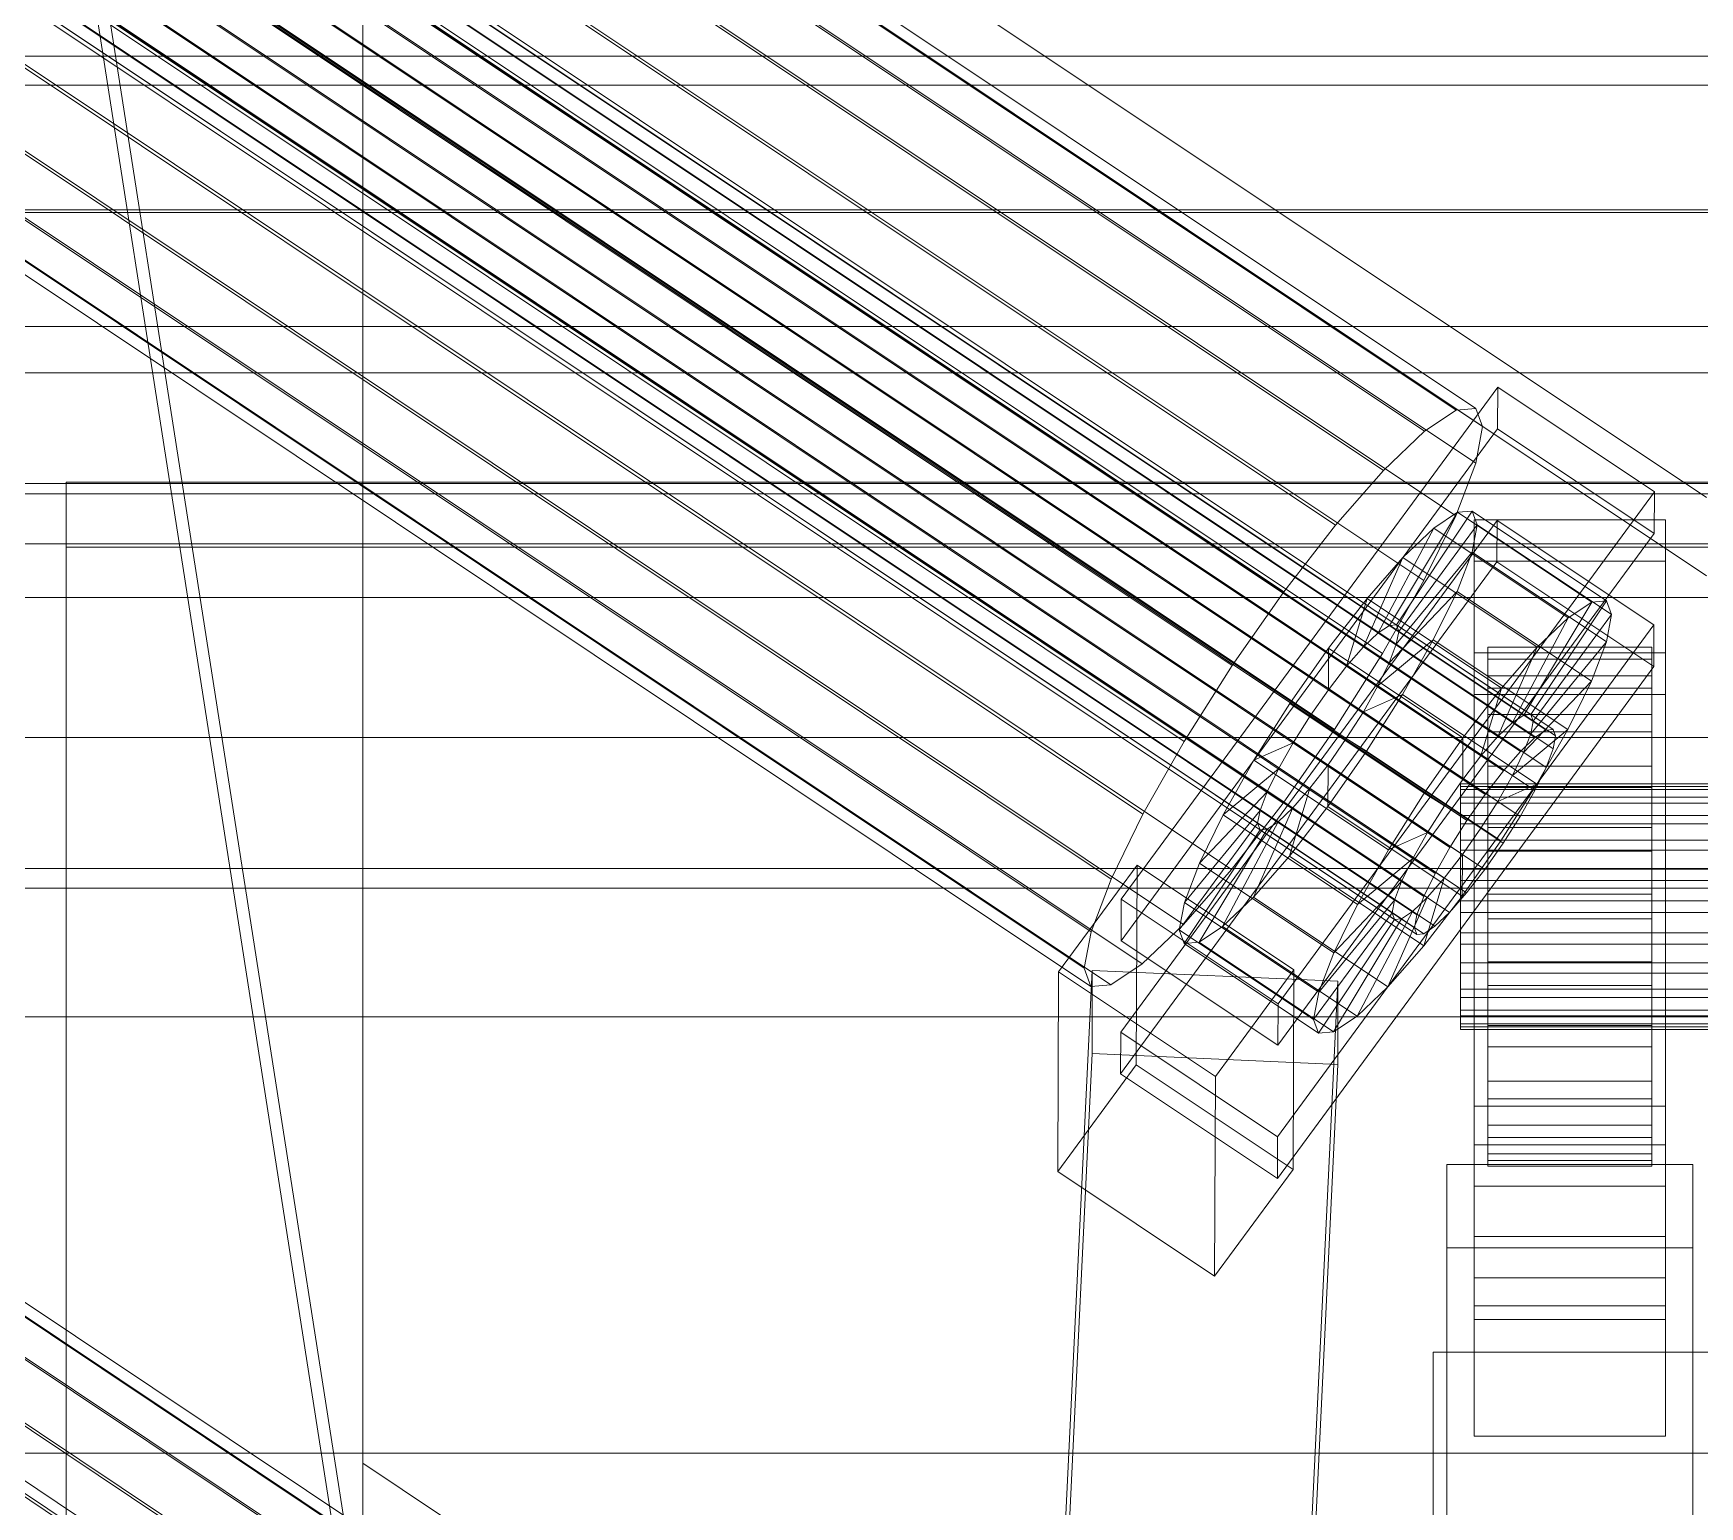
# Model space of a CAD drawing. Header units: millimetres. Extents: x -1970 to 34302, y -65268 to 6837.
# Drawn here: x -252.4 to -130.5, y -32756.3 to -32648.5 of the extents above; entities that cross this region are included whole.
import ezdxf

# ---------------------------------------------------------------- set-up
doc = ezdxf.new("R2010")
doc.units = ezdxf.units.MM
for name, color, linetype, lineweight in [('frontal_C01', 7, 'Continuous', 0), ('frontal_C01-mix', 7, 'Continuous', 0), ('frontal_C02', 7, 'Continuous', 0), ('frontal_tolva', 7, 'Continuous', 0)]:
    doc.layers.add(name, color=color, linetype=linetype, lineweight=lineweight)

msp = doc.modelspace()

# ---------------------------------------------------------------- linework, layer by layer
at = {"layer": 'frontal_C01'}
for p, q in [((-331.181, -32552.922), (-146.872, -32675.92)), ((-332.629, -32553.036), (-148.32, -32676.035)), ((-334.938, -32554.584), (-150.629, -32677.582)), ((-330.692, -32554.247), (-146.383, -32677.246)), ((-356.348, -32557.32), (-142.549, -32699.998)), ((-355.53, -32556.772), (-141.731, -32699.45)), ((-355.017, -32556.731), (-141.218, -32699.409)), ((-354.844, -32557.201), (-141.045, -32699.879)), ((-337.95, -32557.459), (-153.641, -32680.457)), ((-331.197, -32556.924), (-146.887, -32679.922)), ((-357.415, -32558.339), (-143.617, -32701.017)), ((-355.022, -32558.149), (-141.224, -32700.827)), ((-358.659, -32559.758), (-144.861, -32702.436)), ((-355.541, -32559.511), (-141.742, -32702.189)), ((-146.196, -32704.16), (-359.995, -32561.482)), ((-356.363, -32561.194), (-142.565, -32703.872)), ((-341.461, -32561.465), (-157.152, -32684.464)), ((-332.659, -32560.768), (-148.35, -32683.766)), ((-361.332, -32563.393), (-147.533, -32706.07)), ((-357.434, -32563.084), (-143.635, -32705.761)), ((-358.68, -32565.05), (-144.881, -32707.728)), ((-362.578, -32565.359), (-148.779, -32708.037)), ((-160.922, -32689.328), (-345.231, -32566.33)), ((-334.981, -32565.518), (-150.672, -32688.516)), ((-363.648, -32567.249), (-149.85, -32709.927)), ((-360.017, -32566.961), (-146.218, -32709.639)), ((-361.352, -32568.685), (-147.554, -32711.362)), ((-364.471, -32568.932), (-150.672, -32711.61)), ((-365.168, -32571.242), (-151.369, -32713.92)), ((-364.989, -32570.294), (-151.191, -32712.972)), ((-363.664, -32571.123), (-149.865, -32713.801)), ((-362.596, -32570.104), (-148.798, -32712.782)), ((-338.003, -32570.85), (-153.694, -32693.848)), ((-364.995, -32571.712), (-151.196, -32714.39)), ((-364.482, -32571.671), (-150.683, -32714.349)), ((-349.002, -32571.722), (-164.693, -32694.72)), ((-352.519, -32577.273), (-168.21, -32700.271)), ((-341.52, -32576.401), (-157.211, -32699.399)), ((-345.291, -32581.793), (-160.982, -32704.791)), ((-355.541, -32582.605), (-171.232, -32705.603)), ((-349.061, -32586.657), (-164.752, -32709.655)), ((-357.863, -32587.355), (-173.554, -32710.353)), ((-352.572, -32590.664), (-168.263, -32713.662)), ((-359.326, -32591.199), (-175.016, -32714.197)), ((-359.83, -32593.875), (-175.521, -32716.873)), ((-355.584, -32593.539), (-171.275, -32716.537)), ((-359.341, -32595.201), (-175.032, -32718.199)), ((-357.893, -32595.086), (-173.584, -32718.084)), ((-130, -32682.444), (-228.298, -32616.845)), ((-228.298, -32616.845), (-228.298, -32753.083)), ((-228.298, -32758.802), (-228.298, -32622.564)), ((-228.298, -32622.564), (-130, -32688.163)), ((425, -32650.148), (-425, -32650.148)), ((300, -32661.381), (-300, -32661.381)), ((-425, -32661.579), (425, -32661.579)), ((300, -32669.925), (-300, -32669.925)), ((-172.809, -32711.809), (-145.277, -32674.366)), ((-145.289, -32677.41), (-145.277, -32674.366)), ((-145.277, -32674.366), (-133.809, -32682.019)), ((-150.629, -32677.582), (-148.32, -32676.035)), ((-148.32, -32676.035), (-146.872, -32675.92)), ((-146.872, -32675.92), (-146.383, -32677.246)), ((-146.383, -32677.246), (-146.887, -32679.922)), ((-145.289, -32677.41), (-172.821, -32714.853)), ((-153.641, -32680.457), (-150.629, -32677.582)), ((-133.821, -32685.063), (-145.289, -32677.41)), ((-157.152, -32684.464), (-153.641, -32680.457)), ((-146.887, -32679.922), (-148.35, -32683.766)), ((300, -32681.404), (-300, -32681.404)), ((250, -32681.31), (-250, -32681.31)), ((-250, -32681.31), (-250, -35586.788)), ((-250, -32681.31), (-250, -32686.07)), ((-133.809, -32682.019), (-161.341, -32719.463)), ((-133.809, -32682.019), (-133.821, -32685.063)), ((-152.686, -32691.756), (-147.143, -32683.433)), ((-147.143, -32683.433), (-148.226, -32683.519)), ((-147.143, -32683.433), (-137.313, -32689.993)), ((-146.777, -32684.425), (-147.143, -32683.433)), ((-172.847, -32721.55), (-145.315, -32684.106)), ((-160.922, -32689.328), (-157.152, -32684.464)), ((-153.199, -32691.796), (-148.226, -32683.519)), ((-152.513, -32692.225), (-146.777, -32684.425)), ((-148.35, -32683.766), (-150.672, -32688.516)), ((-148.226, -32683.519), (-149.953, -32684.676)), ((-148.226, -32683.519), (-138.396, -32690.079)), ((-147.155, -32686.426), (-146.777, -32684.425)), ((-147, -32687.101), (-147, -32684.057)), ((-147, -32684.057), (-133, -32684.057)), ((-147, -32729.779), (-147, -32684.057)), ((-146.777, -32684.425), (-136.948, -32690.985)), ((-145.327, -32687.15), (-145.315, -32684.106)), ((-145.315, -32684.106), (-133.847, -32691.759)), ((-133, -32684.057), (-133, -32687.101)), ((-133, -32684.057), (-133, -32729.779)), ((300, -32685.826), (-300, -32685.826)), ((-161.353, -32722.506), (-133.821, -32685.063)), ((-154.017, -32692.345), (-149.953, -32684.676)), ((-149.953, -32684.676), (-152.207, -32686.827)), ((-149.953, -32684.676), (-140.123, -32691.236)), ((-250, -35591.549), (-250, -32686.07)), ((-250, -32686.07), (250, -32686.07)), ((-155.085, -32693.363), (-152.207, -32686.827)), ((-152.207, -32686.827), (-154.833, -32689.824)), ((-152.692, -32693.174), (-147.155, -32686.426)), ((-152.207, -32686.827), (-142.377, -32693.387)), ((-148.249, -32689.302), (-147.155, -32686.426)), ((-147.155, -32686.426), (-137.325, -32692.986)), ((-145.327, -32687.15), (-172.859, -32724.593)), ((-133, -32687.101), (-147, -32687.101)), ((-147, -32687.101), (-147, -32732.823)), ((-133.859, -32694.803), (-145.327, -32687.15)), ((-133, -32732.823), (-133, -32687.101)), ((-332.629, -32689.275), (-148.32, -32812.273)), ((-331.181, -32689.16), (-146.872, -32812.158)), ((-164.693, -32694.72), (-160.922, -32689.328)), ((-150.672, -32688.516), (-153.694, -32693.848)), ((-153.21, -32694.536), (-148.249, -32689.302)), ((-149.985, -32692.855), (-148.249, -32689.302)), ((-148.249, -32689.302), (-138.419, -32695.862)), ((-330.692, -32690.486), (-146.383, -32813.484)), ((300, -32689.741), (-300, -32689.741)), ((-154.833, -32689.824), (-157.653, -32693.463)), ((-156.329, -32694.783), (-154.833, -32689.824)), ((-154.833, -32689.824), (-145.003, -32696.384)), ((-138.396, -32690.079), (-143.369, -32698.356)), ((-137.313, -32689.993), (-142.856, -32698.316)), ((-140.123, -32691.236), (-138.396, -32690.079)), ((-138.396, -32690.079), (-137.313, -32689.993)), ((-137.313, -32689.993), (-136.948, -32690.985)), ((-334.938, -32690.822), (-150.629, -32813.82)), ((-133.847, -32691.759), (-161.379, -32729.203)), ((-154.017, -32692.345), (-153.199, -32691.796)), ((-153.199, -32691.796), (-152.686, -32691.756)), ((-143.369, -32698.356), (-153.199, -32691.796)), ((-142.856, -32698.316), (-152.686, -32691.756)), ((-152.686, -32691.756), (-152.513, -32692.225)), ((-140.123, -32691.236), (-144.188, -32698.905)), ((-136.948, -32690.985), (-142.683, -32698.785)), ((-142.377, -32693.387), (-140.123, -32691.236)), ((-136.948, -32690.985), (-137.325, -32692.986)), ((-133.847, -32691.759), (-133.859, -32694.803)), ((-331.197, -32693.162), (-146.887, -32816.16)), ((-155.085, -32693.363), (-154.017, -32692.345)), ((-154.033, -32696.219), (-149.985, -32692.855)), ((-144.188, -32698.905), (-154.017, -32692.345)), ((-152.692, -32693.174), (-153.21, -32694.536)), ((-152.513, -32692.225), (-152.692, -32693.174)), ((-142.862, -32699.734), (-152.692, -32693.174)), ((-142.683, -32698.785), (-152.513, -32692.225)), ((-152.246, -32696.844), (-149.985, -32692.855)), ((-149.985, -32692.855), (-140.156, -32699.415)), ((-137.325, -32692.986), (-142.862, -32699.734)), ((-137.325, -32692.986), (-138.419, -32695.862)), ((-337.95, -32693.697), (-153.641, -32816.695)), ((-157.653, -32693.463), (-160.474, -32697.496)), ((-157.653, -32693.463), (-157.665, -32696.507)), ((-147.823, -32700.023), (-157.653, -32693.463)), ((-153.694, -32693.848), (-157.211, -32699.399)), ((-156.329, -32694.783), (-155.085, -32693.363)), ((-145.255, -32699.923), (-155.085, -32693.363)), ((-147, -32696.841), (-147, -32693.797)), ((-147, -32693.797), (-133, -32693.797)), ((-147, -32739.519), (-147, -32693.797)), ((-146, -32703.368), (-146, -32693.379)), ((-146, -32693.379), (-146, -32693.792)), ((-146, -32693.379), (-134, -32693.379)), ((-146, -32694.259), (-146, -32693.379)), ((-146, -32703.563), (-146, -32693.792)), ((-146, -32693.792), (-146, -32695.471)), ((-146, -32693.792), (-134, -32693.792)), ((-146, -32703.785), (-146, -32694.259)), ((-146, -32694.259), (-134, -32694.259)), ((-146, -32696.372), (-146, -32694.259)), ((-142.377, -32693.387), (-145.255, -32699.923)), ((-145.003, -32696.384), (-142.377, -32693.387)), ((-134, -32693.792), (-134, -32693.379)), ((-134, -32693.379), (-134, -32703.368)), ((-134, -32693.379), (-134, -32694.259)), ((-134, -32695.471), (-134, -32693.792)), ((-134, -32693.792), (-134, -32703.563)), ((-134, -32694.259), (-134, -32703.785)), ((-134, -32694.259), (-134, -32696.372)), ((-133, -32693.797), (-133, -32696.841)), ((-133, -32693.797), (-133, -32739.519)), ((-168.21, -32700.271), (-164.693, -32694.72)), ((-161.391, -32732.246), (-133.859, -32694.803)), ((-157.665, -32696.507), (-156.329, -32694.783)), ((-146.499, -32701.343), (-156.329, -32694.783)), ((-153.21, -32694.536), (-154.033, -32696.219)), ((-143.38, -32701.096), (-153.21, -32694.536)), ((-146, -32704.358), (-146, -32695.471)), ((-146, -32695.471), (-146, -32698.3)), ((-146, -32695.471), (-134, -32695.471)), ((-134, -32698.3), (-134, -32695.471)), ((-134, -32695.471), (-134, -32704.358)), ((-159.001, -32698.417), (-157.665, -32696.507)), ((-157.665, -32696.507), (-147.835, -32703.067)), ((-154.033, -32696.219), (-155.103, -32698.108)), ((-144.203, -32702.779), (-154.033, -32696.219)), ((-147.823, -32700.023), (-145.003, -32696.384)), ((-133, -32696.841), (-147, -32696.841)), ((-147, -32696.841), (-147, -32742.563)), ((-145.003, -32696.384), (-146.499, -32701.343)), ((-146, -32704.786), (-146, -32696.372)), ((-146, -32696.372), (-134, -32696.372)), ((-146, -32699.575), (-146, -32696.372)), ((-138.419, -32695.862), (-143.38, -32701.096)), ((-138.419, -32695.862), (-140.156, -32699.415)), ((-134, -32696.372), (-134, -32704.786)), ((-134, -32696.372), (-134, -32699.575)), ((-133, -32742.563), (-133, -32696.841)), ((-332.659, -32697.006), (-148.35, -32820.004)), ((-160.474, -32697.496), (-163.105, -32701.648)), ((-159.001, -32698.417), (-160.474, -32697.496)), ((-160.474, -32697.496), (-150.644, -32704.056)), ((-155.103, -32698.108), (-152.246, -32696.844)), ((-154.877, -32700.996), (-152.246, -32696.844)), ((-152.246, -32696.844), (-142.416, -32703.404)), ((-160.247, -32700.384), (-159.001, -32698.417)), ((-149.171, -32704.977), (-159.001, -32698.417)), ((-155.103, -32698.108), (-156.35, -32700.075)), ((-145.274, -32704.668), (-155.103, -32698.108)), ((-146, -32705.699), (-146, -32698.3)), ((-146, -32698.3), (-146, -32702.087)), ((-146, -32698.3), (-134, -32698.3)), ((-144.188, -32698.905), (-145.255, -32699.923)), ((-143.369, -32698.356), (-144.188, -32698.905)), ((-142.856, -32698.316), (-143.369, -32698.356)), ((-142.862, -32699.734), (-142.683, -32698.785)), ((-142.683, -32698.785), (-142.856, -32698.316)), ((-134, -32702.087), (-134, -32698.3)), ((-134, -32698.3), (-134, -32705.699)), ((-171.232, -32705.603), (-168.21, -32700.271)), ((-160.247, -32700.384), (-163.105, -32701.648)), ((-161.318, -32702.273), (-160.247, -32700.384)), ((-157.211, -32699.399), (-160.982, -32704.791)), ((-150.417, -32706.944), (-160.247, -32700.384)), ((-156.35, -32700.075), (-157.686, -32701.986)), ((-156.35, -32700.075), (-154.877, -32700.996)), ((-146.52, -32706.635), (-156.35, -32700.075)), ((-150.644, -32704.056), (-147.823, -32700.023)), ((-147.835, -32703.067), (-147.823, -32700.023)), ((-145.255, -32699.923), (-146.499, -32701.343)), ((-146, -32706.303), (-146, -32699.575)), ((-146, -32699.575), (-134, -32699.575)), ((-146, -32703.649), (-146, -32699.575)), ((-140.156, -32699.415), (-144.203, -32702.779)), ((-143.617, -32701.017), (-142.549, -32699.998)), ((-143.38, -32701.096), (-142.862, -32699.734)), ((-142.549, -32699.998), (-141.731, -32699.45)), ((-140.156, -32699.415), (-142.416, -32703.404)), ((-141.731, -32699.45), (-141.218, -32699.409)), ((-141.045, -32699.879), (-141.224, -32700.827)), ((-141.218, -32699.409), (-141.045, -32699.879)), ((-134, -32699.575), (-134, -32706.303)), ((-134, -32699.575), (-134, -32703.649)), ((-163.105, -32701.648), (-165.365, -32705.637)), ((-163.105, -32701.648), (-153.275, -32708.208)), ((-157.698, -32705.029), (-154.877, -32700.996)), ((-154.877, -32700.996), (-145.047, -32707.556)), ((-146.499, -32701.343), (-147.835, -32703.067)), ((-144.861, -32702.436), (-143.617, -32701.017)), ((-144.203, -32702.779), (-143.38, -32701.096)), ((-141.224, -32700.827), (-141.742, -32702.189)), ((-161.318, -32702.273), (-165.365, -32705.637)), ((-162.14, -32703.957), (-161.318, -32702.273)), ((-151.488, -32708.833), (-161.318, -32702.273)), ((-157.686, -32701.986), (-159.022, -32703.709)), ((-157.686, -32701.986), (-157.698, -32705.029)), ((-147.856, -32708.545), (-157.686, -32701.986)), ((-146.196, -32704.16), (-144.861, -32702.436)), ((-146, -32707.493), (-146, -32702.087)), ((-146, -32702.087), (-146, -32706.574)), ((-146, -32702.087), (-134, -32702.087)), ((-145.274, -32704.668), (-144.203, -32702.779)), ((-141.742, -32702.189), (-142.565, -32703.872)), ((-134, -32706.574), (-134, -32702.087)), ((-134, -32702.087), (-134, -32707.493)), ((-162.14, -32703.957), (-167.102, -32709.19)), ((-162.659, -32705.319), (-162.14, -32703.957)), ((-152.311, -32710.516), (-162.14, -32703.957)), ((-159.022, -32703.709), (-160.518, -32708.668)), ((-159.022, -32703.709), (-160.266, -32705.129)), ((-149.192, -32710.269), (-159.022, -32703.709)), ((-153.275, -32708.208), (-150.644, -32704.056)), ((-150.644, -32704.056), (-149.171, -32704.977)), ((-147.835, -32703.067), (-149.171, -32704.977)), ((-148, -32703.785), (-148, -32703.368)), ((-148, -32703.368), (-148, -32703.563)), ((-148, -32703.368), (148, -32703.368)), ((-148, -32703.563), (-148, -32704.358)), ((-148, -32703.563), (148, -32703.563)), ((-148, -32704.786), (-148, -32703.785)), ((-148, -32703.785), (148, -32703.785)), ((-146, -32703.563), (-146, -32703.368)), ((-134, -32703.368), (-146, -32703.368)), ((-146, -32703.368), (-146, -32703.785)), ((-146, -32704.358), (-146, -32703.563)), ((-134, -32703.563), (-146, -32703.563)), ((-146, -32708.233), (-146, -32703.649)), ((-146, -32703.649), (-134, -32703.649)), ((-146, -32708.317), (-146, -32703.649)), ((-134, -32703.785), (-146, -32703.785)), ((-146, -32703.785), (-146, -32704.786)), ((-142.416, -32703.404), (-145.274, -32704.668)), ((-142.416, -32703.404), (-145.047, -32707.556)), ((-142.565, -32703.872), (-143.635, -32705.761)), ((-134, -32703.368), (-134, -32703.563)), ((-134, -32703.785), (-134, -32703.368)), ((-134, -32703.563), (-134, -32704.358)), ((-134, -32703.649), (-134, -32708.233)), ((-134, -32703.649), (-134, -32708.317)), ((-134, -32704.786), (-134, -32703.785)), ((-162.659, -32705.319), (-168.196, -32712.066)), ((-160.982, -32704.791), (-164.752, -32709.655)), ((-160.266, -32705.129), (-163.144, -32711.665)), ((-162.837, -32706.267), (-162.659, -32705.319)), ((-152.829, -32711.878), (-162.659, -32705.319)), ((-160.266, -32705.129), (-161.333, -32706.148)), ((-160.518, -32708.668), (-157.698, -32705.029)), ((-150.436, -32711.689), (-160.266, -32705.129)), ((-157.698, -32705.029), (-147.868, -32711.589)), ((-149.171, -32704.977), (-150.417, -32706.944)), ((-148, -32704.358), (-148, -32705.699)), ((-148, -32704.358), (148, -32704.358)), ((-148, -32706.303), (-148, -32704.786)), ((-148, -32704.786), (148, -32704.786)), ((-147.533, -32706.07), (-146.196, -32704.16)), ((-146.52, -32706.635), (-145.274, -32704.668)), ((-146, -32705.699), (-146, -32704.358)), ((-134, -32704.358), (-146, -32704.358)), ((-134, -32704.786), (-146, -32704.786)), ((-146, -32704.786), (-146, -32706.303)), ((-134, -32704.358), (-134, -32705.699)), ((-134, -32706.303), (-134, -32704.786)), ((-173.554, -32710.353), (-171.232, -32705.603)), ((-162.837, -32706.267), (-168.573, -32714.068)), ((-165.365, -32705.637), (-167.102, -32709.19)), ((-161.333, -32706.148), (-165.397, -32713.816)), ((-165.365, -32705.637), (-155.535, -32712.197)), ((-162.664, -32706.737), (-162.837, -32706.267)), ((-153.008, -32712.827), (-162.837, -32706.267)), ((-161.333, -32706.148), (-162.151, -32706.696)), ((-151.503, -32712.707), (-161.333, -32706.148)), ((-148.779, -32708.037), (-147.533, -32706.07)), ((-148, -32705.699), (-148, -32707.493)), ((-148, -32705.699), (148, -32705.699)), ((-148, -32708.233), (-148, -32706.303)), ((-148, -32706.303), (148, -32706.303)), ((-146, -32707.493), (-146, -32705.699)), ((-134, -32705.699), (-146, -32705.699)), ((-134, -32706.303), (-146, -32706.303)), ((-146, -32706.303), (-146, -32708.233)), ((-146, -32706.574), (-146, -32709.618)), ((-134, -32706.574), (-146, -32706.574)), ((-146, -32706.574), (-146, -32711.456)), ((-143.635, -32705.761), (-144.881, -32707.728)), ((-134, -32705.699), (-134, -32707.493)), ((-134, -32708.233), (-134, -32706.303)), ((-134, -32709.618), (-134, -32706.574)), ((-134, -32711.456), (-134, -32706.574)), ((-162.664, -32706.737), (-168.208, -32715.059)), ((-162.151, -32706.696), (-167.125, -32714.973)), ((-162.151, -32706.696), (-162.664, -32706.737)), ((-152.835, -32713.296), (-162.664, -32706.737)), ((-152.321, -32713.256), (-162.151, -32706.696)), ((-153.275, -32708.208), (-150.417, -32706.944)), ((-150.417, -32706.944), (-151.488, -32708.833)), ((-148, -32707.493), (-148, -32709.618)), ((-148, -32707.493), (148, -32707.493)), ((-145.047, -32707.556), (-147.868, -32711.589)), ((-147.856, -32708.545), (-146.52, -32706.635)), ((-145.047, -32707.556), (-146.52, -32706.635)), ((-144.881, -32707.728), (-146.218, -32709.639)), ((-146, -32709.618), (-146, -32707.493)), ((-134, -32707.493), (-146, -32707.493)), ((-134, -32707.493), (-134, -32709.618)), ((-163.144, -32711.665), (-160.518, -32708.668)), ((-160.518, -32708.668), (-150.688, -32715.228)), ((-155.535, -32712.197), (-153.275, -32708.208)), ((-155.535, -32712.197), (-151.488, -32708.833)), ((-151.488, -32708.833), (-152.311, -32710.516)), ((-149.85, -32709.927), (-148.779, -32708.037)), ((-149.192, -32710.269), (-147.856, -32708.545)), ((-148, -32710.443), (-148, -32708.233)), ((-148, -32708.233), (148, -32708.233)), ((-147.868, -32711.589), (-147.856, -32708.545)), ((-134, -32708.233), (-146, -32708.233)), ((-146, -32708.233), (-146, -32710.443)), ((-146, -32710.443), (-146, -32708.317)), ((-146, -32708.317), (-134, -32708.317)), ((-146, -32713.259), (-146, -32708.317)), ((-134, -32710.443), (-134, -32708.233)), ((-134, -32708.317), (-134, -32710.443)), ((-134, -32708.317), (-134, -32713.259)), ((-177.394, -32717.137), (-171.658, -32709.336)), ((-171.715, -32723.946), (-171.658, -32709.336)), ((-171.658, -32709.336), (-160.19, -32716.989)), ((-164.752, -32709.655), (-168.263, -32713.662)), ((-167.102, -32709.19), (-168.196, -32712.066)), ((-167.102, -32709.19), (-157.272, -32715.75)), ((-150.672, -32711.61), (-149.85, -32709.927)), ((-148, -32709.618), (-148, -32711.93)), ((148, -32709.618), (-148, -32709.618)), ((-146.218, -32709.639), (-147.554, -32711.362)), ((-146, -32709.618), (-134, -32709.618)), ((-146, -32711.93), (-146, -32709.618)), ((-134, -32709.618), (-134, -32711.93)), ((-175.016, -32714.197), (-173.554, -32710.353)), ((-157.272, -32715.75), (-152.311, -32710.516)), ((-152.311, -32710.516), (-152.829, -32711.878)), ((-150.688, -32715.228), (-149.192, -32710.269)), ((-150.436, -32711.689), (-149.192, -32710.269)), ((-147.554, -32711.362), (-148.798, -32712.782)), ((-148, -32712.785), (-148, -32710.443)), ((-148, -32710.443), (148, -32710.443)), ((-134, -32710.443), (-146, -32710.443)), ((-146, -32710.443), (-146, -32712.785)), ((-146, -32711.93), (-146, -32711.456)), ((-146, -32711.456), (-146, -32716.398)), ((-146, -32711.456), (-134, -32711.456)), ((-134, -32712.785), (-134, -32710.443)), ((-134, -32716.398), (-134, -32711.456)), ((-134, -32711.456), (-134, -32711.93)), ((-172.809, -32711.809), (-172.821, -32714.853)), ((-161.341, -32719.463), (-172.809, -32711.809)), ((-168.196, -32712.066), (-168.573, -32714.068)), ((-168.196, -32712.066), (-158.366, -32718.626)), ((-165.397, -32713.816), (-163.144, -32711.665)), ((-163.144, -32711.665), (-153.314, -32718.225)), ((-158.366, -32718.626), (-152.829, -32711.878)), ((-157.272, -32715.75), (-155.535, -32712.197)), ((-153.314, -32718.225), (-150.436, -32711.689)), ((-152.829, -32711.878), (-153.008, -32712.827)), ((-151.503, -32712.707), (-150.436, -32711.689)), ((-151.191, -32712.972), (-150.672, -32711.61)), ((-147.868, -32711.589), (-150.688, -32715.228)), ((-148, -32711.93), (-148, -32714.272)), ((-148, -32711.93), (148, -32711.93)), ((-146, -32714.272), (-146, -32711.93)), ((-134, -32711.93), (-146, -32711.93)), ((-134, -32711.93), (-134, -32714.272)), ((-168.263, -32713.662), (-171.275, -32716.537)), ((-167.125, -32714.973), (-165.397, -32713.816)), ((-165.397, -32713.816), (-155.567, -32720.376)), ((-158.743, -32720.627), (-153.008, -32712.827)), ((-158.378, -32721.619), (-152.835, -32713.296)), ((-157.295, -32721.533), (-152.321, -32713.256)), ((-155.567, -32720.376), (-151.503, -32712.707)), ((-153.008, -32712.827), (-152.835, -32713.296)), ((-152.835, -32713.296), (-152.321, -32713.256)), ((-152.321, -32713.256), (-151.503, -32712.707)), ((-151.369, -32713.92), (-151.191, -32712.972)), ((-149.865, -32713.801), (-150.683, -32714.349)), ((-148.798, -32712.782), (-149.865, -32713.801)), ((-148, -32715.097), (-148, -32712.785)), ((-148, -32712.785), (148, -32712.785)), ((-146, -32712.785), (-146, -32713.259)), ((-134, -32712.785), (-146, -32712.785)), ((-146, -32712.785), (-146, -32715.097)), ((-146, -32713.259), (-134, -32713.259)), ((-146, -32718.141), (-146, -32713.259)), ((-134, -32713.259), (-134, -32712.785)), ((-134, -32715.097), (-134, -32712.785)), ((-134, -32713.259), (-134, -32718.141)), ((-175.521, -32716.873), (-175.016, -32714.197)), ((-172.821, -32714.853), (-161.353, -32722.506)), ((-168.573, -32714.068), (-168.208, -32715.059)), ((-168.573, -32714.068), (-158.743, -32720.627)), ((-168.208, -32715.059), (-167.125, -32714.973)), ((-168.208, -32715.059), (-158.378, -32721.619)), ((-167.125, -32714.973), (-157.295, -32721.533)), ((-151.196, -32714.39), (-151.369, -32713.92)), ((-150.683, -32714.349), (-151.196, -32714.39)), ((-148, -32714.272), (-148, -32716.482)), ((-148, -32714.272), (148, -32714.272)), ((-148, -32717.222), (-148, -32715.097)), ((-148, -32715.097), (148, -32715.097)), ((-146, -32716.482), (-146, -32714.272)), ((-146, -32714.272), (-146, -32716.398)), ((-134, -32714.272), (-146, -32714.272)), ((-146, -32715.097), (-146, -32718.141)), ((-134, -32715.097), (-146, -32715.097)), ((-146, -32715.097), (-146, -32717.222)), ((-134, -32716.398), (-134, -32714.272)), ((-134, -32714.272), (-134, -32716.482)), ((-134, -32718.141), (-134, -32715.097)), ((-134, -32717.222), (-134, -32715.097)), ((-158.366, -32718.626), (-157.272, -32715.75)), ((-150.688, -32715.228), (-153.314, -32718.225)), ((-177.811, -32776.17), (-174.943, -32717.028)), ((-177.394, -32717.137), (-177.451, -32731.747)), ((-165.926, -32724.79), (-177.394, -32717.137)), ((-175.032, -32718.199), (-175.521, -32716.873)), ((-174.943, -32723.117), (-174.943, -32717.028)), ((-174.943, -32717.028), (-156.962, -32717.819)), ((-171.275, -32716.537), (-173.584, -32718.084)), ((-160.19, -32716.989), (-165.926, -32724.79)), ((-160.19, -32716.989), (-160.247, -32731.599)), ((-148, -32716.482), (-148, -32718.412)), ((-148, -32716.482), (148, -32716.482)), ((-148, -32719.016), (-148, -32717.222)), ((-148, -32717.222), (148, -32717.222)), ((-146, -32716.398), (-146, -32721.066)), ((-146, -32716.398), (-134, -32716.398)), ((-146, -32718.412), (-146, -32716.482)), ((-146, -32716.482), (-146, -32721.066)), ((-134, -32716.482), (-146, -32716.482)), ((-146, -32717.222), (-146, -32722.628)), ((-134, -32717.222), (-146, -32717.222)), ((-146, -32717.222), (-146, -32719.016)), ((-134, -32721.066), (-134, -32716.398)), ((-134, -32721.066), (-134, -32716.482)), ((-134, -32716.482), (-134, -32718.412)), ((-134, -32722.628), (-134, -32717.222)), ((-134, -32719.016), (-134, -32717.222)), ((-173.584, -32718.084), (-175.032, -32718.199)), ((-156.962, -32717.819), (-159.83, -32776.961)), ((-158.743, -32720.627), (-158.366, -32718.626)), ((-156.962, -32717.819), (-156.962, -32723.908)), ((-153.314, -32718.225), (-155.567, -32720.376)), ((-148, -32718.412), (-148, -32719.929)), ((-148, -32718.412), (148, -32718.412)), ((-146, -32718.141), (-134, -32718.141)), ((-146, -32722.628), (-146, -32718.141)), ((-146, -32719.929), (-146, -32718.412)), ((-146, -32718.412), (-146, -32725.14)), ((-134, -32718.412), (-146, -32718.412)), ((-134, -32718.141), (-134, -32722.628)), ((-134, -32725.14), (-134, -32718.412)), ((-134, -32718.412), (-134, -32719.929)), ((-161.353, -32722.506), (-161.341, -32719.463)), ((-148, -32720.357), (-148, -32719.016)), ((-148, -32719.016), (148, -32719.016)), ((-148, -32719.929), (-148, -32720.93)), ((-148, -32719.929), (148, -32719.929)), ((-146, -32719.016), (-146, -32726.415)), ((-134, -32719.016), (-146, -32719.016)), ((-146, -32719.016), (-146, -32720.357)), ((-146, -32720.93), (-146, -32719.929)), ((-146, -32719.929), (-146, -32728.342)), ((-134, -32719.929), (-146, -32719.929)), ((-134, -32726.415), (-134, -32719.016)), ((-134, -32720.357), (-134, -32719.016)), ((-134, -32728.342), (-134, -32719.929)), ((-134, -32719.929), (-134, -32720.93)), ((-158.378, -32721.619), (-158.743, -32720.627)), ((-155.567, -32720.376), (-157.295, -32721.533)), ((-148, -32721.152), (-148, -32720.357)), ((-148, -32720.357), (148, -32720.357)), ((-148, -32720.93), (-148, -32721.347)), ((-148, -32720.93), (148, -32720.93)), ((-148, -32721.347), (-148, -32721.152)), ((-148, -32721.152), (148, -32721.152)), ((-146, -32720.357), (-146, -32729.244)), ((-134, -32720.357), (-146, -32720.357)), ((-146, -32720.357), (-146, -32721.152)), ((-146, -32721.347), (-146, -32720.93)), ((-146, -32720.93), (-146, -32730.456)), ((-134, -32720.93), (-146, -32720.93)), ((-146, -32721.066), (-146, -32725.14)), ((-146, -32721.066), (-134, -32721.066)), ((-146, -32721.152), (-146, -32730.923)), ((-134, -32721.152), (-146, -32721.152)), ((-146, -32721.152), (-146, -32721.347)), ((-134, -32729.244), (-134, -32720.357)), ((-134, -32721.152), (-134, -32720.357)), ((-134, -32730.456), (-134, -32720.93)), ((-134, -32720.93), (-134, -32721.347)), ((-134, -32725.14), (-134, -32721.066)), ((-134, -32730.923), (-134, -32721.152)), ((-134, -32721.347), (-134, -32721.152)), ((-172.847, -32721.55), (-172.859, -32724.593)), ((-161.379, -32729.203), (-172.847, -32721.55)), ((-157.295, -32721.533), (-158.378, -32721.619)), ((-148, -32721.347), (148, -32721.347)), ((-146, -32721.347), (-146, -32731.336)), ((-134, -32721.347), (-146, -32721.347)), ((-134, -32731.336), (-134, -32721.347)), ((-177.811, -32782.258), (-174.943, -32723.117)), ((-156.962, -32723.908), (-174.943, -32723.117)), ((-146, -32722.628), (-134, -32722.628)), ((-146, -32726.415), (-146, -32722.628)), ((-134, -32722.628), (-134, -32726.415)), ((-171.715, -32723.946), (-177.451, -32731.747)), ((-172.859, -32724.593), (-161.391, -32732.246)), ((-160.247, -32731.599), (-171.715, -32723.946)), ((-165.983, -32739.4), (-165.926, -32724.79)), ((-159.83, -32783.049), (-156.962, -32723.908)), ((-146, -32725.14), (-146, -32728.342)), ((-146, -32725.14), (-134, -32725.14)), ((-134, -32728.342), (-134, -32725.14)), ((-147, -32741.571), (-147, -32726.961)), ((-147, -32726.961), (-133, -32726.961)), ((-147, -32736.487), (-147, -32726.961)), ((-146, -32726.415), (-134, -32726.415)), ((-146, -32729.244), (-146, -32726.415)), ((-134, -32726.415), (-134, -32729.244)), ((-133, -32726.961), (-133, -32741.571)), ((-133, -32726.961), (-133, -32736.487)), ((-146, -32728.342), (-146, -32730.456)), ((-146, -32728.342), (-134, -32728.342)), ((-134, -32730.456), (-134, -32728.342)), ((-161.391, -32732.246), (-161.379, -32729.203)), ((-146, -32729.244), (-134, -32729.244)), ((-146, -32730.923), (-146, -32729.244)), ((-134, -32729.244), (-134, -32730.923)), ((-133, -32729.779), (-147, -32729.779)), ((-147, -32729.779), (-147, -32732.823)), ((-146, -32730.456), (-146, -32731.336)), ((-146, -32730.456), (-134, -32730.456)), ((-146, -32730.923), (-134, -32730.923)), ((-146, -32731.336), (-146, -32730.923)), ((-134, -32731.336), (-134, -32730.456)), ((-134, -32730.923), (-134, -32731.336)), ((-133, -32732.823), (-133, -32729.779)), ((-177.451, -32731.747), (-165.983, -32739.4)), ((-165.983, -32739.4), (-160.247, -32731.599)), ((-149, -32737.31), (-149, -32731.222)), ((-149, -32731.222), (-131, -32731.222)), ((-149, -32776.564), (-149, -32731.222)), ((-146, -32731.336), (-134, -32731.336)), ((-131, -32731.222), (-131, -32737.31)), ((-131, -32731.222), (-131, -32776.564)), ((-147, -32732.823), (-133, -32732.823)), ((-133, -32736.487), (-147, -32736.487)), ((-147, -32736.487), (-147, -32751.097)), ((-133, -32751.097), (-133, -32736.487)), ((-131, -32737.31), (-149, -32737.31)), ((-149, -32782.651), (-149, -32737.31)), ((-131, -32782.651), (-131, -32737.31)), ((-133, -32739.519), (-147, -32739.519)), ((-147, -32739.519), (-147, -32742.563)), ((-133, -32742.563), (-133, -32739.519)), ((-133, -32741.571), (-147, -32741.571)), ((-147, -32741.571), (-147, -32751.097)), ((-133, -32751.097), (-133, -32741.571)), ((-147, -32742.563), (-133, -32742.563)), ((-147, -32751.097), (-133, -32751.097)), ((-130, -32818.682), (-228.298, -32753.083)), ((-228.298, -32753.083), (-228.298, -32889.321)), ((-228.298, -32753.083), (-228.298, -32758.802))]:
    msp.add_line(p, q, dxfattribs=at)
at = {"layer": 'frontal_C01-mix'}
for q in [(-150, -33000), (150, -32744.944)]:
    msp.add_line((-150, -32744.944), q, dxfattribs=at)
at = {"layer": 'frontal_C02'}
for p, q in [((-250, -32626.968), (-228.298, -32766.096)), ((-228.298, -32771.837), (-250, -32632.709)), ((300, -32652.28), (-300, -32652.28)), ((300, -32673.309), (-300, -32673.309)), ((300, -32682.165), (-300, -32682.165)), ((-332.629, -32702.204), (-148.32, -32825.688)), ((-331.181, -32702.007), (-146.872, -32825.491)), ((-330.692, -32703.25), (-146.383, -32826.734)), ((300, -32709.571), (-300, -32709.571)), ((300, -32720.417), (-300, -32720.417)), ((-300, -32752.331), (300, -32752.331))]:
    msp.add_line(p, q, dxfattribs=at)
at = {"layer": 'frontal_tolva'}
for p, q in [((-1821.5, -32700), (1821.5, -32700)), ((-1725, -32700), (1725, -32700)), ((-1821.5, -32711), (1821.5, -32711))]:
    msp.add_line(p, q, dxfattribs=at)

doc.saveas('drawing.dxf')
